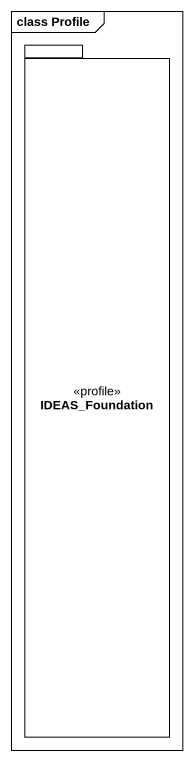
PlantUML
@startuml
mainframe class Profile
package IDEAS_Foundation <<profile>> {
}
@enduml
